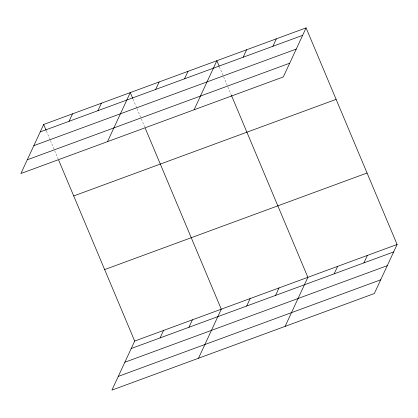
<?xml version="1.0" encoding="UTF-8"?>
<svg xmlns="http://www.w3.org/2000/svg" width="418" height="418" viewBox="0 0 418 418"><rect width="100%" height="100%" fill="white"/><g stroke="black" fill="none" stroke-linecap="round" stroke-linejoin="round"><path stroke-width="0.31" stroke-dasharray="2.09 1.57" d="M219.366 66.676L223.374 76.207M223.625 76.802L227.627 86.333M227.878 86.928L231.133 94.672M133.018 99.144L136.775 108.079M137.026 108.675L141.028 118.205M141.279 118.801L144.785 127.14M46.424 131.017L50.176 139.952M50.426 140.547L54.434 150.078M54.68 150.673L58.186 159.012"/><path stroke-width="0.63" d="M306.086 27.886L43.671 124.465L20.9 173.517L283.315 76.938L306.086 27.886L397.1 244.483L374.329 293.535L111.914 390.114L134.685 341.062L397.1 244.483M69.074 121.298L72.533 113.842M97.937 110.676L101.402 103.215M107.499 141.645L130.264 92.592L132.767 98.549M155.668 89.426L159.133 81.97M184.537 78.803L188.001 71.347M194.093 109.772L216.864 60.72L219.116 66.081M243.145 57.235L246.604 49.779M272.886 46.288L276.345 38.832M160.089 337.896L163.548 330.439M188.952 327.273L192.416 319.817M198.513 358.242L221.279 309.189L145.286 128.331M246.683 306.028L250.147 298.567M275.551 295.401L279.01 287.945M285.107 326.374L307.878 277.322L231.384 95.267M334.154 273.832L337.619 266.376M363.895 262.891L367.359 255.429M40.206 131.921L302.627 35.342M33.837 145.647L296.252 49.068M27.269 159.791L289.69 63.212M73.704 195.943L336.119 99.364M104.646 269.584L367.067 173.005M131.221 348.523L393.636 251.944M124.851 362.249L387.267 265.67M118.284 376.388L380.704 279.809M43.671 124.465L46.173 130.421M58.687 160.204L134.685 341.062"/></g></svg>
